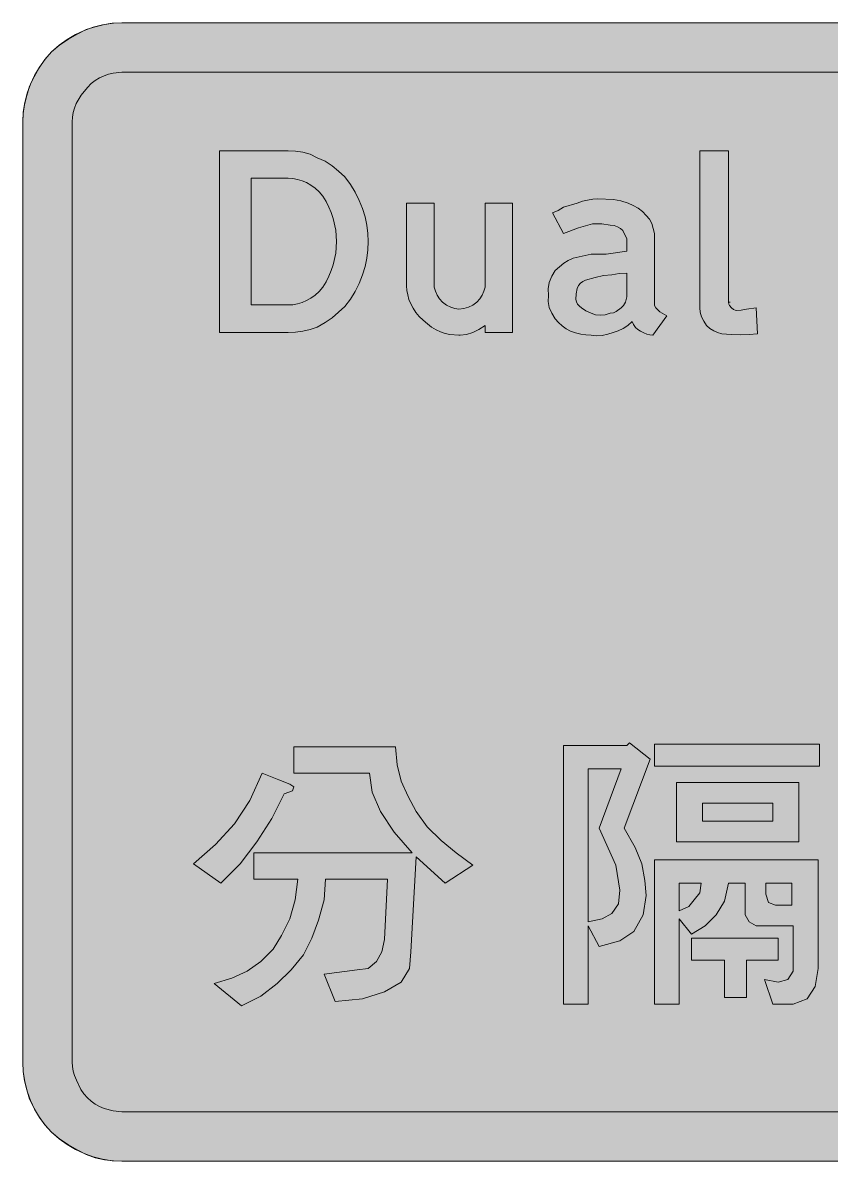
# Model space of a CAD drawing. Header units: metres. Extents: x 22 to 546, y 13 to 261.
# Drawn here: x 21.8 to 198, y 12.9 to 261 of the extents above; entities that cross this region are included whole.
import ezdxf

# ---------------------------------------------------------------- set-up
doc = ezdxf.new("R2010")
doc.units = ezdxf.units.M
for name, color, linetype, true_color in [('FILL_BLUE_0000FF', 7, 'Continuous', 0x0000ff), ('FILL_WHITE_FFFFFF', 7, 'Continuous', 0xffffff), ('STROKE_BLUE_0000FF', 7, 'Continuous', 0x0000ff), ('STROKE_WHITE_FFFFFF', 7, 'Continuous', 0xffffff)]:
    doc.layers.add(name, color=color, linetype=linetype, true_color=true_color)

msp = doc.modelspace()

# ---------------------------------------------------------------- hatches: boundary and pattern name
at = {"layer": 'FILL_BLUE_0000FF', "true_color": 0x0000ff}
h = msp.add_hatch(color=7, dxfattribs=at)
h.dxf.hatch_style = 1
h.paths.add_polyline_path([(524.55, 250.2), (525.63, 250.14), (526.65, 249.97), (528.75, 249.3), (530.55, 248.32), (531.45, 247.7), (532.35, 246.9), (533.66, 245.33), (534.25, 244.37), (534.75, 243.3), (535.1, 242.35), (535.28, 241.35), (535.35, 239.4), (535.35, 34.5), (535.18, 32.48), (534.64, 30.49), (533.7, 28.55), (533.08, 27.61), (532.35, 26.7), (530.55, 25.39), (528.75, 24.3), (526.65, 23.89), (524.55, 23.7), (43.35, 23.7), (41.46, 23.87), (39.49, 24.41), (38.51, 24.83), (37.57, 25.35), (36.68, 25.97), (35.85, 26.7), (35.05, 27.6), (34.43, 28.54), (33.45, 30.6), (33.06, 31.55), (32.77, 32.55), (32.61, 33.55), (32.55, 34.5), (32.55, 239.4), (32.61, 240.41), (32.77, 241.42), (33.04, 242.41), (33.41, 243.38), (34.45, 245.22), (35.85, 246.9), (36.68, 247.73), (37.57, 248.43), (38.51, 249), (39.49, 249.45), (40.48, 249.79), (41.46, 250.02), (43.35, 250.2), (524.55, 250.2)])
at = {"layer": 'FILL_WHITE_FFFFFF', "true_color": 0xffffff}
h = msp.add_hatch(color=7, dxfattribs=at)
h.dxf.hatch_style = 1
h.paths.add_polyline_path([(526.58, 260.89), (528.6, 260.59), (530.63, 260.11), (532.65, 259.5), (534.62, 258.54), (536.48, 257.44), (538.22, 256.17), (539.85, 254.7), (541.36, 253.02), (542.7, 251.17), (543.82, 249.22), (544.65, 247.2), (545.39, 245.18), (545.85, 243.19), (546.08, 241.25), (546.15, 239.4), (546.15, 34.5), (546.08, 32.48), (545.85, 30.45), (545.39, 28.43), (544.65, 26.4), (543.82, 24.43), (542.7, 22.57), (541.36, 20.83), (539.85, 19.2), (538.22, 17.73), (536.48, 16.46), (534.62, 15.36), (532.65, 14.4), (530.63, 13.66), (528.6, 13.2), (526.58, 12.97), (524.55, 12.9), (43.35, 12.9), (41.5, 12.97), (39.56, 13.2), (37.57, 13.66), (35.55, 14.4), (33.58, 15.36), (31.69, 16.46), (29.85, 17.73), (28.05, 19.2), (26.58, 20.83), (25.31, 22.57), (24.21, 24.43), (23.25, 26.4), (22.64, 28.43), (22.16, 30.45), (21.86, 32.48), (21.75, 34.5), (21.75, 239.4), (21.86, 241.25), (22.16, 243.19), (22.64, 245.18), (23.25, 247.2), (24.21, 249.22), (25.31, 251.17), (26.58, 253.02), (28.05, 254.7), (29.85, 256.17), (31.69, 257.44), (33.58, 258.54), (35.55, 259.5), (37.57, 260.11), (39.56, 260.59), (41.5, 260.89), (43.35, 261), (524.55, 261), (526.58, 260.89)])
h = msp.add_hatch(color=7, dxfattribs=at)
h.dxf.hatch_style = 1
h.paths.add_polyline_path([(82.8, 232.8), (84.38, 232.34), (85.95, 231.6), (87.65, 230.82), (89.18, 229.84), (90.59, 228.69), (91.95, 227.4), (93.19, 225.77), (94.24, 224.06), (95.11, 222.3), (95.85, 220.5), (96.42, 218.7), (96.79, 216.9), (96.99, 215.1), (97.05, 213.3), (96.99, 211.5), (96.79, 209.7), (96.42, 207.9), (95.85, 206.1), (95.11, 204.18), (94.24, 202.42), (93.19, 200.78), (91.95, 199.2), (90.59, 197.91), (89.18, 196.72), (87.65, 195.66), (85.95, 194.7), (84.38, 194.13), (82.8, 193.76), (81.23, 193.56), (79.65, 193.5), (64.65, 193.5), (64.65, 233.1), (79.65, 233.1), (81.23, 233.03), (82.8, 232.8)])
h.paths.add_polyline_path([(71.55, 199.5), (79.65, 199.5), (80.66, 199.56), (81.67, 199.73), (82.66, 200.02), (83.63, 200.44), (84.57, 200.98), (85.47, 201.65), (86.34, 202.46), (87.15, 203.4), (87.88, 204.55), (88.5, 205.75), (89.02, 206.98), (89.44, 208.24), (89.98, 210.78), (90.15, 213.3), (89.98, 215.82), (89.44, 218.36), (89.02, 219.62), (88.5, 220.85), (87.88, 222.05), (87.15, 223.2), (86.34, 224.14), (85.47, 224.95), (84.57, 225.62), (83.63, 226.16), (82.66, 226.58), (81.67, 226.87), (80.66, 227.04), (79.65, 227.1), (71.55, 227.1), (71.55, 199.5)], flags=16)
h = msp.add_hatch(color=7, dxfattribs=at)
h.dxf.hatch_style = 1
h.paths.add_polyline_path([(175.7, 199.7), (175.84, 199.39), (176.25, 198.9), (176.74, 198.49), (177.05, 198.35), (177.45, 198.3), (178.39, 198.34), (179.55, 198.6), (181.65, 198.9), (181.95, 193.2), (180.1, 193.03), (178.16, 192.97), (176.17, 193.03), (174.15, 193.2), (173.25, 193.48), (172.39, 193.87), (171.58, 194.38), (170.85, 195), (170.24, 195.95), (169.76, 196.95), (169.46, 197.95), (169.35, 198.9), (169.35, 233.1), (175.65, 233.1), (175.65, 200.1), (175.7, 199.7)])
h = msp.add_hatch(color=7, dxfattribs=at)
h.dxf.hatch_style = 1
h.paths.add_polyline_path([(114.83, 193.08), (113.83, 193.31), (112.84, 193.65), (111.86, 194.1), (110.9, 194.67), (109.96, 195.37), (109.05, 196.2), (108.21, 197.01), (107.48, 197.88), (106.86, 198.78), (106.35, 199.73), (105.96, 200.69), (105.68, 201.68), (105.51, 202.69), (105.45, 203.7), (105.45, 221.7), (111.45, 221.7), (111.45, 203.4), (111.73, 202.5), (112.13, 201.64), (112.63, 200.83), (113.25, 200.1), (114.15, 199.49), (115.05, 199.01), (115.95, 198.71), (116.85, 198.6), (117.92, 198.71), (118.91, 199.01), (119.85, 199.49), (120.75, 200.1), (121.37, 200.83), (121.88, 201.64), (122.27, 202.5), (122.55, 203.4), (122.55, 221.7), (128.55, 221.7), (128.55, 193.5), (122.55, 193.5), (122.55, 195), (121.2, 194.14), (119.85, 193.5), (118.5, 193.09), (117.15, 192.9), (116.85, 192.9), (114.83, 193.08)])
h = msp.add_hatch(color=7, dxfattribs=at)
h.dxf.hatch_style = 1
h.paths.add_polyline_path([(158.48, 192.96), (157.8, 193.13), (157.13, 193.41), (156.45, 193.8), (155.83, 194.13), (155.33, 194.62), (154.93, 195.23), (154.65, 195.9), (153.7, 195.06), (152.66, 194.36), (151.57, 193.83), (150.45, 193.5), (149.28, 193.11), (148.05, 192.86), (146.82, 192.78), (145.65, 192.9), (144.53, 192.96), (143.4, 193.13), (142.28, 193.41), (141.15, 193.8), (140.25, 194.31), (139.39, 194.92), (138.58, 195.66), (137.85, 196.5), (137.07, 197.68), (136.54, 198.94), (136.29, 200.25), (136.35, 201.6), (136.29, 202.99), (136.54, 204.41), (137.07, 205.78), (137.85, 207), (138.75, 207.84), (139.69, 208.58), (140.68, 209.19), (141.75, 209.7), (145.65, 210.6), (148.95, 210.6), (153.45, 211.2), (153.45, 212.4), (153.45, 213.9), (152.55, 215.7), (152.04, 216.14), (151.43, 216.53), (150.69, 216.8), (149.85, 216.9), (148.01, 217.16), (145.95, 217.2), (142.95, 216.3), (139.65, 215.1), (137.25, 219.6), (138.45, 220.09), (139.65, 220.8), (142.65, 221.7), (143.78, 222.09), (144.9, 222.37), (146.03, 222.54), (147.15, 222.6), (150.56, 222.49), (152.17, 222.22), (153.75, 221.7), (154.87, 221.19), (155.93, 220.57), (156.87, 219.84), (157.65, 219), (158.4, 218.22), (158.89, 217.27), (159.45, 215.1), (159.45, 212.1), (159.45, 209.1), (159.45, 200.1), (159.49, 199.39), (159.75, 198.9), (160.65, 198), (162.15, 197.1), (159.15, 192.9), (158.48, 192.96)])
h.paths.add_polyline_path([(147.64, 197.25), (148.73, 197.36), (149.85, 197.7), (150.52, 197.8), (151.16, 198.07), (152.25, 198.9), (152.7, 199.39), (153.15, 200.1), (153.45, 201.3), (153.45, 206.4), (151.8, 206.36), (150.15, 206.1), (148.35, 205.91), (146.55, 205.5), (144.45, 204.9), (143.83, 204.62), (143.33, 204.23), (142.93, 203.72), (142.65, 203.1), (142.39, 201.9), (142.35, 200.7), (142.45, 200.21), (142.73, 199.69), (143.11, 199.22), (143.55, 198.9), (144.49, 198.19), (145.65, 197.7), (146.6, 197.36), (147.64, 197.25)], flags=16)
h = msp.add_hatch(color=7, dxfattribs=at)
h.dxf.hatch_style = 1
h.paths.add_polyline_path([(103.05, 103.2), (103.35, 99.3), (104.25, 95.7), (105.75, 92.4), (107.55, 89.1), (109.95, 85.8), (112.95, 82.8), (116.25, 80.1), (119.85, 77.4), (113.85, 73.5), (107.55, 79.2), (106.35, 58.5), (106.05, 54.9), (104.25, 51.9), (100.65, 49.8), (95.85, 48.3), (89.85, 47.7), (87.45, 53.7), (94.65, 54.6), (97.05, 54.9), (98.85, 56.4), (100.05, 58.5), (100.65, 61.2), (101.25, 74.4), (87.75, 74.4), (87.45, 69.9), (86.25, 65.4), (84.75, 61.5), (82.95, 57.9), (80.25, 54.6), (77.25, 51.6), (73.65, 48.9), (69.45, 46.8), (63.45, 51.6), (67.35, 52.8), (70.65, 54.3), (73.65, 56.4), (76.35, 59.1), (78.15, 62.1), (79.95, 65.7), (81.15, 69.9), (81.75, 74.4), (72.15, 74.4), (72.15, 80.1), (106.65, 80.1), (102.75, 84.6), (99.75, 89.1), (97.95, 93.3), (97.35, 97.5), (80.85, 97.5), (80.85, 103.2), (103.05, 103.2)])
h = msp.add_hatch(color=7, dxfattribs=at)
h.dxf.hatch_style = 1
h.paths.add_polyline_path([(154.05, 104.1), (158.55, 100.5), (152.85, 85.5), (155.25, 81.3), (156.75, 77.7), (157.35, 74.1), (157.65, 70.8), (157.05, 66.6), (154.95, 63), (151.95, 60.9), (147.45, 59.7), (145.05, 64.2), (145.05, 47.1), (139.65, 47.1), (139.65, 103.5), (153.45, 103.5), (154.05, 104.1)])
h.paths.add_polyline_path([(150.15, 66.9), (151.65, 69), (151.95, 72), (151.05, 77.4), (147.45, 85.5), (152.25, 98.4), (145.05, 98.4), (145.05, 65.1), (148.05, 65.7), (150.15, 66.9)], flags=16)
h = msp.add_hatch(color=7, dxfattribs=at)
h.dxf.hatch_style = 1
h.paths.add_polyline_path([(195.45, 103.8), (195.45, 99), (159.45, 99), (159.45, 103.8), (195.45, 103.8)])
h = msp.add_hatch(color=7, dxfattribs=at)
h.dxf.hatch_style = 1
h.paths.add_polyline_path([(79.95, 95.1), (80.85, 94.5), (80.55, 93.6), (78.75, 93), (76.05, 87.6), (72.75, 82.5), (69.15, 77.7), (64.95, 73.5), (58.95, 77.7), (63.75, 81.9), (67.95, 86.4), (71.25, 91.5), (73.95, 97.5), (77.55, 96), (79.95, 95.1)])
h = msp.add_hatch(color=7, dxfattribs=at)
h.dxf.hatch_style = 1
h.paths.add_polyline_path([(190.95, 82.5), (164.25, 82.5), (164.25, 95.4), (190.95, 95.4), (190.95, 82.5)])
h.paths.add_polyline_path([(185.25, 90.9), (169.95, 90.9), (169.95, 87), (185.25, 87), (185.25, 90.9)], flags=16)
h = msp.add_hatch(color=7, dxfattribs=at)
h.dxf.hatch_style = 1
h.paths.add_polyline_path([(195.15, 54.9), (194.55, 51), (192.75, 48.3), (189.75, 47.1), (185.25, 47.1), (183.45, 52.5), (186.45, 51.9), (188.55, 52.5), (189.75, 54.3), (189.75, 57.6), (189.75, 64.2), (184.35, 64.2), (181.65, 64.2), (180.15, 65.1), (179.25, 66.6), (179.25, 69), (179.25, 73.5), (175.65, 73.5), (174.75, 69.6), (172.95, 66.6), (170.55, 64.2), (167.55, 62.4), (164.85, 65.7), (164.85, 47.1), (159.45, 47.1), (159.45, 78.6), (195.15, 78.6), (195.15, 54.9)])
h.paths.add_polyline_path([(169.35, 71.4), (169.65, 73.5), (164.85, 73.5), (164.85, 67.5), (166.95, 68.4), (168.15, 69.9), (169.35, 71.4)], flags=16)
h.paths.add_polyline_path([(185.85, 68.7), (189.45, 68.7), (189.45, 73.5), (183.75, 73.5), (183.75, 71.1), (184.35, 69.3), (185.85, 68.7)], flags=16)
h = msp.add_hatch(color=7, dxfattribs=at)
h.dxf.hatch_style = 1
h.paths.add_polyline_path([(186.45, 61.5), (186.45, 56.7), (179.55, 56.7), (179.55, 48.6), (174.75, 48.6), (174.75, 56.7), (167.55, 56.7), (167.55, 61.5), (186.45, 61.5)])

# ---------------------------------------------------------------- linework, layer by layer
at = {"layer": 'FILL_BLUE_0000FF', "lineweight": 0, "true_color": 0x0000ff}
msp.add_lwpolyline([(524.55, 23.7), (43.35, 23.7), (41.46, 23.87), (39.49, 24.41), (38.51, 24.83), (37.57, 25.35), (36.68, 25.97), (35.85, 26.7), (35.05, 27.6), (34.43, 28.54), (33.45, 30.6), (33.06, 31.55), (32.77, 32.55), (32.61, 33.55), (32.55, 34.5), (32.55, 239.4), (32.61, 240.41), (32.77, 241.42), (33.04, 242.41), (33.41, 243.38), (34.45, 245.22), (35.85, 246.9), (36.68, 247.73), (37.57, 248.43), (38.51, 249), (39.49, 249.45), (40.48, 249.79), (41.46, 250.02), (43.35, 250.2), (524.55, 250.2)], dxfattribs=at)
at = {"layer": 'FILL_WHITE_FFFFFF', "lineweight": 0, "true_color": 0xffffff}
msp.add_lwpolyline([(524.55, 12.9), (43.35, 12.9), (41.5, 12.97), (39.56, 13.2), (37.57, 13.66), (35.55, 14.4), (33.58, 15.36), (31.69, 16.46), (29.85, 17.73), (28.05, 19.2), (26.58, 20.83), (25.31, 22.57), (24.21, 24.43), (23.25, 26.4), (22.64, 28.43), (22.16, 30.45), (21.86, 32.48), (21.75, 34.5), (21.75, 239.4), (21.86, 241.25), (22.16, 243.19), (22.64, 245.18), (23.25, 247.2), (24.21, 249.22), (25.31, 251.17), (26.58, 253.02), (28.05, 254.7), (29.85, 256.17), (31.69, 257.44), (33.58, 258.54), (35.55, 259.5), (37.57, 260.11), (39.56, 260.59), (41.5, 260.89), (43.35, 261), (524.55, 261)], dxfattribs=at)
for points in [[(82.8, 232.8), (84.38, 232.34), (85.95, 231.6), (87.65, 230.82), (89.18, 229.84), (90.59, 228.69), (91.95, 227.4), (93.19, 225.77), (94.24, 224.06), (95.11, 222.3), (95.85, 220.5), (96.42, 218.7), (96.79, 216.9), (96.99, 215.1), (97.05, 213.3), (96.99, 211.5), (96.79, 209.7), (96.42, 207.9), (95.85, 206.1), (95.11, 204.18), (94.24, 202.42), (93.19, 200.78), (91.95, 199.2), (90.59, 197.91), (89.18, 196.72), (87.65, 195.66), (85.95, 194.7), (84.38, 194.13), (82.8, 193.76), (81.23, 193.56), (79.65, 193.5), (64.65, 193.5), (64.65, 233.1), (79.65, 233.1), (81.23, 233.03)], [(175.7, 199.7), (175.84, 199.39), (176.25, 198.9), (176.74, 198.49), (177.05, 198.35), (177.45, 198.3), (178.39, 198.34), (179.55, 198.6), (181.65, 198.9), (181.95, 193.2), (180.1, 193.03), (178.16, 192.97), (176.17, 193.03), (174.15, 193.2), (173.25, 193.48), (172.39, 193.87), (171.58, 194.38), (170.85, 195), (170.24, 195.95), (169.76, 196.95), (169.46, 197.95), (169.35, 198.9), (169.35, 233.1), (175.65, 233.1), (175.65, 200.1)], [(71.55, 199.5), (79.65, 199.5), (80.66, 199.56), (81.67, 199.73), (82.66, 200.02), (83.63, 200.44), (84.57, 200.98), (85.47, 201.65), (86.34, 202.46), (87.15, 203.4), (87.88, 204.55), (88.5, 205.75), (89.02, 206.98), (89.44, 208.24), (89.98, 210.78), (90.15, 213.3), (89.98, 215.82), (89.44, 218.36), (89.02, 219.62), (88.5, 220.85), (87.88, 222.05), (87.15, 223.2), (86.34, 224.14), (85.47, 224.95), (84.57, 225.62), (83.63, 226.16), (82.66, 226.58), (81.67, 226.87), (80.66, 227.04), (79.65, 227.1), (71.55, 227.1)], [(114.83, 193.08), (113.83, 193.31), (112.84, 193.65), (111.86, 194.1), (110.9, 194.67), (109.96, 195.37), (109.05, 196.2), (108.21, 197.01), (107.48, 197.88), (106.86, 198.78), (106.35, 199.73), (105.96, 200.69), (105.68, 201.68), (105.51, 202.69), (105.45, 203.7), (105.45, 221.7), (111.45, 221.7), (111.45, 203.4), (111.73, 202.5), (112.13, 201.64), (112.63, 200.83), (113.25, 200.1), (114.15, 199.49), (115.05, 199.01), (115.95, 198.71), (116.85, 198.6), (117.92, 198.71), (118.91, 199.01), (119.85, 199.49), (120.75, 200.1), (121.37, 200.83), (121.88, 201.64), (122.27, 202.5), (122.55, 203.4), (122.55, 221.7), (128.55, 221.7), (128.55, 193.5), (122.55, 193.5), (122.55, 195), (121.2, 194.14), (119.85, 193.5), (118.5, 193.09), (117.15, 192.9), (116.85, 192.9)], [(158.48, 192.96), (157.8, 193.13), (157.13, 193.41), (156.45, 193.8), (155.83, 194.13), (155.33, 194.62), (154.93, 195.23), (154.65, 195.9), (153.7, 195.06), (152.66, 194.36), (151.57, 193.83), (150.45, 193.5), (149.28, 193.11), (148.05, 192.86), (146.82, 192.78), (145.65, 192.9), (144.53, 192.96), (143.4, 193.13), (142.28, 193.41), (141.15, 193.8), (140.25, 194.31), (139.39, 194.92), (138.58, 195.66), (137.85, 196.5), (137.07, 197.68), (136.54, 198.94), (136.29, 200.25), (136.35, 201.6), (136.29, 202.99), (136.54, 204.41), (137.07, 205.78), (137.85, 207), (138.75, 207.84), (139.69, 208.58), (140.68, 209.19), (141.75, 209.7), (145.65, 210.6), (148.95, 210.6), (153.45, 211.2), (153.45, 212.4), (153.45, 213.9), (152.55, 215.7), (152.04, 216.14), (151.43, 216.53), (150.69, 216.8), (149.85, 216.9), (148.01, 217.16), (145.95, 217.2), (142.95, 216.3), (139.65, 215.1), (137.25, 219.6), (138.45, 220.09), (139.65, 220.8), (142.65, 221.7), (143.78, 222.09), (144.9, 222.37), (146.03, 222.54), (147.15, 222.6), (150.56, 222.49), (152.17, 222.22), (153.75, 221.7), (154.87, 221.19), (155.93, 220.57), (156.87, 219.84), (157.65, 219), (158.4, 218.22), (158.89, 217.27), (159.45, 215.1), (159.45, 212.1), (159.45, 209.1), (159.45, 200.1), (159.49, 199.39), (159.75, 198.9), (160.65, 198), (162.15, 197.1), (159.15, 192.9)], [(147.64, 197.25), (148.73, 197.36), (149.85, 197.7), (150.52, 197.8), (151.16, 198.07), (152.25, 198.9), (152.7, 199.39), (153.15, 200.1), (153.45, 201.3), (153.45, 206.4), (151.8, 206.36), (150.15, 206.1), (148.35, 205.91), (146.55, 205.5), (144.45, 204.9), (143.83, 204.62), (143.33, 204.23), (142.93, 203.72), (142.65, 203.1), (142.39, 201.9), (142.35, 200.7), (142.45, 200.21), (142.73, 199.69), (143.11, 199.22), (143.55, 198.9), (144.49, 198.19), (145.65, 197.7), (146.6, 197.36)], [(103.05, 103.2), (103.35, 99.3), (104.25, 95.7), (105.75, 92.4), (107.55, 89.1), (109.95, 85.8), (112.95, 82.8), (116.25, 80.1), (119.85, 77.4), (113.85, 73.5), (107.55, 79.2), (106.35, 58.5), (106.05, 54.9), (104.25, 51.9), (100.65, 49.8), (95.85, 48.3), (89.85, 47.7), (87.45, 53.7), (94.65, 54.6), (97.05, 54.9), (98.85, 56.4), (100.05, 58.5), (100.65, 61.2), (101.25, 74.4), (87.75, 74.4), (87.45, 69.9), (86.25, 65.4), (84.75, 61.5), (82.95, 57.9), (80.25, 54.6), (77.25, 51.6), (73.65, 48.9), (69.45, 46.8), (63.45, 51.6), (67.35, 52.8), (70.65, 54.3), (73.65, 56.4), (76.35, 59.1), (78.15, 62.1), (79.95, 65.7), (81.15, 69.9), (81.75, 74.4), (72.15, 74.4), (72.15, 80.1), (106.65, 80.1), (102.75, 84.6), (99.75, 89.1), (97.95, 93.3), (97.35, 97.5), (80.85, 97.5), (80.85, 103.2)], [(154.05, 104.1), (158.55, 100.5), (152.85, 85.5), (155.25, 81.3), (156.75, 77.7), (157.35, 74.1), (157.65, 70.8), (157.05, 66.6), (154.95, 63), (151.95, 60.9), (147.45, 59.7), (145.05, 64.2), (145.05, 47.1), (139.65, 47.1), (139.65, 103.5), (153.45, 103.5)], [(195.45, 103.8), (195.45, 99), (159.45, 99), (159.45, 103.8)], [(79.95, 95.1), (80.85, 94.5), (80.55, 93.6), (78.75, 93), (76.05, 87.6), (72.75, 82.5), (69.15, 77.7), (64.95, 73.5), (58.95, 77.7), (63.75, 81.9), (67.95, 86.4), (71.25, 91.5), (73.95, 97.5), (77.55, 96)], [(150.15, 66.9), (151.65, 69), (151.95, 72), (151.05, 77.4), (147.45, 85.5), (152.25, 98.4), (145.05, 98.4), (145.05, 65.1), (148.05, 65.7)], [(190.95, 82.5), (164.25, 82.5), (164.25, 95.4), (190.95, 95.4)], [(185.25, 90.9), (169.95, 90.9), (169.95, 87), (185.25, 87)], [(195.15, 54.9), (194.55, 51), (192.75, 48.3), (189.75, 47.1), (185.25, 47.1), (183.45, 52.5), (186.45, 51.9), (188.55, 52.5), (189.75, 54.3), (189.75, 57.6), (189.75, 64.2), (184.35, 64.2), (181.65, 64.2), (180.15, 65.1), (179.25, 66.6), (179.25, 69), (179.25, 73.5), (175.65, 73.5), (174.75, 69.6), (172.95, 66.6), (170.55, 64.2), (167.55, 62.4), (164.85, 65.7), (164.85, 47.1), (159.45, 47.1), (159.45, 78.6), (195.15, 78.6)], [(169.35, 71.4), (169.65, 73.5), (164.85, 73.5), (164.85, 67.5), (166.95, 68.4), (168.15, 69.9)], [(185.85, 68.7), (189.45, 68.7), (189.45, 73.5), (183.75, 73.5), (183.75, 71.1), (184.35, 69.3)], [(186.45, 61.5), (186.45, 56.7), (179.55, 56.7), (179.55, 48.6), (174.75, 48.6), (174.75, 56.7), (167.55, 56.7), (167.55, 61.5)]]:
    msp.add_lwpolyline(points, close=True, dxfattribs=at)
at = {"layer": 'STROKE_BLUE_0000FF', "lineweight": 0, "true_color": 0x0000ff}
msp.add_lwpolyline([(524.55, 261), (43.35, 261), (41.23, 260.89), (39.15, 260.56), (37.11, 260.03), (35.14, 259.31), (33.23, 258.41), (31.41, 257.33), (29.68, 256.09), (28.05, 254.7), (26.66, 253.07), (25.42, 251.34), (24.34, 249.52), (23.44, 247.61), (22.72, 245.64), (22.19, 243.6), (21.86, 241.52), (21.75, 239.4), (21.75, 34.5), (21.86, 32.37), (22.19, 30.25), (22.72, 28.18), (23.44, 26.17), (24.34, 24.25), (25.42, 22.43), (26.66, 20.74), (28.05, 19.2), (29.68, 17.81), (31.41, 16.57), (33.23, 15.49), (35.14, 14.59), (37.11, 13.87), (39.15, 13.34), (41.23, 13.01), (43.35, 12.9), (524.55, 12.9)], dxfattribs=at)
at = {"layer": 'STROKE_WHITE_FFFFFF', "lineweight": 0, "true_color": 0xffffff}
msp.add_lwpolyline([(175.65, 200.1), (175.95, 200.1)], dxfattribs=at)

doc.saveas('drawing.dxf')
